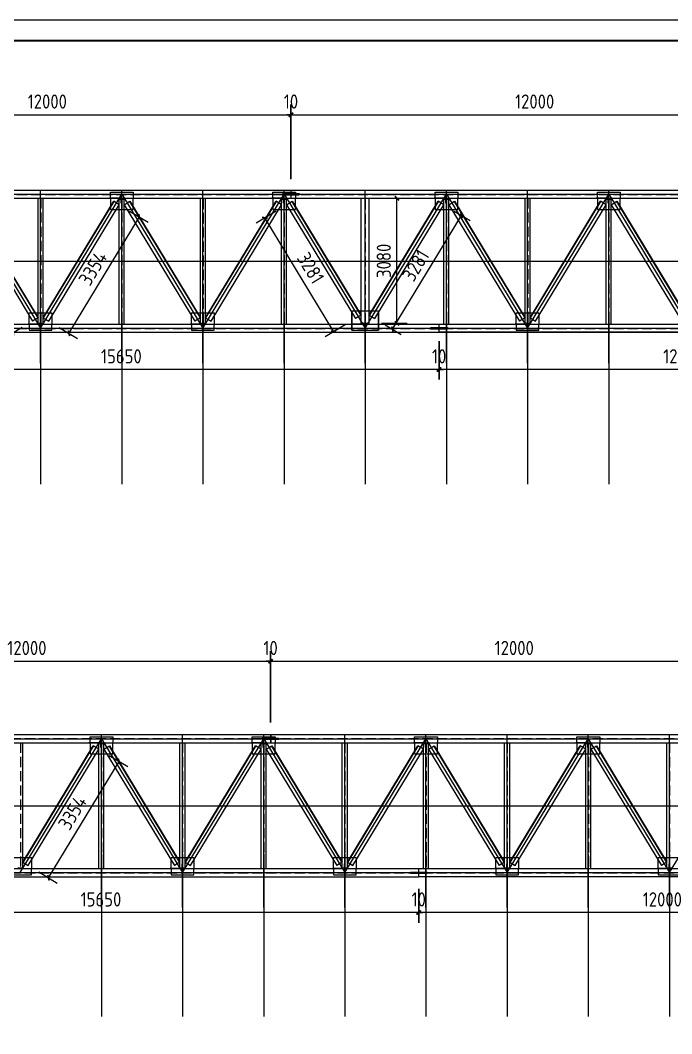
# Model space of a CAD drawing. Extents: x 1689 to 157754, y 6281 to 73826.
# Drawn here: x 78495 to 94550, y 23361 to 48331 of the extents above; entities that cross this region are included whole.
import ezdxf
from ezdxf.enums import TextEntityAlignment as Align

# ---------------------------------------------------------------- set-up
doc = ezdxf.new("R2010")
doc.units = 0
doc.header["$LTSCALE"] = 1000
doc.header["$MEASUREMENT"] = 0
doc.linetypes.add('DASH', pattern=[0.35, 0.25, -0.1])
for name, color, linetype in [('AXIS', 3, 'Continuous'), ('DOTE', 1, 'Continuous'), ('PUB_TITLE', 4, 'Continuous')]:
    doc.layers.add(name, color=color, linetype=linetype)
doc.styles.get("Standard").update_dxf_attribs({"font": 'gbenor.shx', "bigfont": 'gbcbig.shx'})
doc.dimstyles.get("Standard").update_dxf_attribs({"dimscale": 100, "dimtxt": 3.5, "dimasz": 1, "dimexe": 2.5, "dimexo": 3, "dimgap": 1.5, "dimtad": 1, "dimdec": 0, "dimzin": 0, "dimdsep": 46, "dimtxsty": 'Standard', "dimblk": 'ARCHTICK', "dimcen": 0.09, "dimadec": 0, "dimazin": 0, "dimtfac": 1, "dimtdec": 0, "dimtix": 1, "dimtmove": 2, "dimatfit": 3, "dimfxl": 1, "dimtolj": 1, "dimtzin": 0, "dimarcsym": 0})

# ---------------------------------------------------------------- blocks, each defined once
blk = doc.blocks.new('$titleblk$00000167')
blk.add_lwpolyline([(-1189, 0), (0, 0), (0, 841), (-1189, 841)], close=True)
at = {"const_width": 1}
blk.add_lwpolyline([(-1164, 10), (-10, 10), (-10, 831), (-1164, 831)], close=True, dxfattribs=at)
at = {"flags": 4}
for tag, p in [('(扩展图名)', (-62.12, 184.1)), ('图名', (-62.12, 180.13)), ('日期', (-62.12, 172.03)), ('图号', (-62.12, 163.99)), ('比例', (-62.12, 156)), ('子项', (-59.56, 82.07)), ('工程名称', (-59.24, 70.19)), ('设计号', (-36.91, 28.62))]:
    blk.add_attdef(tag, text='', height=3.5, dxfattribs=at).set_placement(p, align=Align.CENTER)
for tag, p in [('设计人', (-64.84, 148.13)), ('负责人', (-64.71, 140.27)), ('主持人', (-64.73, 132.26)), ('校对人', (-64.28, 124.4)), ('审核人', (-63.96, 116.15)), ('审定人', (-64.16, 107.95)), ('所长', (-64.16, 99.76))]:
    blk.add_attdef(tag, p, '', height=3.5)
blk = doc.blocks.new('_ArchTick')
at = {"color": 0, "linetype": 'ByBlock', "const_width": 0.4}
blk.add_lwpolyline([(-0.5, -0.5), (0.5, 0.5)], dxfattribs=at)
blk = doc.blocks.new('*D9')
at = {"color": 0, "lineweight": -2}
for p, q in [((80688, 30217), (81143, 29941)), ((79191, 27203), (80929, 30071)), ((78950, 27349), (79405, 27073))]:
    blk.add_line(p, q, dxfattribs=at)
at = {"layer": 'Defpoints', "color": 0}
for p in [(80432, 30372), (80929, 30071), (78694, 27504)]:
    blk.add_point(p, dxfattribs=at)
at = {"color": 0, "lineweight": -2, "xscale": 100, "yscale": 100, "zscale": 100}
for p, rotation in [((80929, 30071), 58.78159723565332), ((79191, 27203), 238.7815972356534)]:
    blk.add_blockref('_ArchTick', p, dxfattribs=dict(at, rotation=rotation))
at = {"color": 0, "insert": (79782, 28805), "char_height": 350, "attachment_point": 5, "rotation": 58.7816}
blk.add_mtext('\\A1;3354', dxfattribs=at)
blk = doc.blocks.new('*D14')
at = {"layer": 'AXIS', "color": 0, "lineweight": -2}
for p, q in [((79694, 40617), (81432, 43485)), ((81191, 43631), (81646, 43356)), ((79453, 40763), (79908, 40488))]:
    blk.add_line(p, q, dxfattribs=at)
at = {"layer": 'Defpoints', "color": 0}
for p in [(80935, 43787), (81432, 43485), (79196, 40919)]:
    blk.add_point(p, dxfattribs=at)
at = {"layer": 'AXIS', "color": 0, "lineweight": -2, "xscale": 100, "yscale": 100, "zscale": 100}
for p, rotation in [((81432, 43485), 58.78159723565332), ((79694, 40617), 238.7815972356534)]:
    blk.add_blockref('_ArchTick', p, dxfattribs=dict(at, rotation=rotation))
at = {"layer": 'AXIS', "color": 0, "insert": (80285, 42220), "char_height": 350, "attachment_point": 5, "rotation": 58.7816}
blk.add_mtext('\\A1;3354', dxfattribs=at)
blk = doc.blocks.new('*D15')
at = {"layer": 'AXIS', "color": 0, "lineweight": -2}
for p, q in [((76803, 43631), (76329, 43344)), ((78281, 40606), (76543, 43474)), ((78541, 40763), (78067, 40476))]:
    blk.add_line(p, q, dxfattribs=at)
at = {"layer": 'Defpoints', "color": 0}
for p in [(77060, 43787), (76543, 43474), (78798, 40919)]:
    blk.add_point(p, dxfattribs=at)
at = {"layer": 'AXIS', "color": 0, "lineweight": -2, "xscale": 100, "yscale": 100, "zscale": 100}
for p, rotation in [((76543, 43474), 121.2184027643462), ((78281, 40606), 301.2184027643462)]:
    blk.add_blockref('_ArchTick', p, dxfattribs=dict(at, rotation=rotation))
at = {"layer": 'AXIS', "color": 0, "insert": (77690, 42208), "char_height": 350, "attachment_point": 5, "rotation": 301.2184}
blk.add_mtext('\\A1;3354', dxfattribs=at)
blk = doc.blocks.new('*D22')
at = {"layer": 'AXIS', "color": 0, "lineweight": -2}
for p, q in [((84803, 43631), (84310, 43333)), ((86224, 40656), (84524, 43462)), ((86504, 40825), (86011, 40527))]:
    blk.add_line(p, q, dxfattribs=at)
at = {"layer": 'Defpoints', "color": 0}
for p in [(85060, 43787), (84524, 43462), (86760, 40981)]:
    blk.add_point(p, dxfattribs=at)
at = {"layer": 'AXIS', "color": 0, "lineweight": -2, "xscale": 100, "yscale": 100, "zscale": 100}
for p, rotation in [((84524, 43462), 121.2184027643464), ((86224, 40656), 301.2184027643464)]:
    blk.add_blockref('_ArchTick', p, dxfattribs=dict(at, rotation=rotation))
at = {"layer": 'AXIS', "color": 0, "insert": (85652, 42228), "char_height": 350, "attachment_point": 5, "rotation": 301.2184}
blk.add_mtext('\\A1;3281', dxfattribs=at)
blk = doc.blocks.new('*D117')
at = {"layer": 'AXIS', "color": 0, "lineweight": -2}
for p, q in [((87397, 43944), (88029, 43944)), ((87779, 40864), (87779, 43944)), ((87397, 40864), (88029, 40864))]:
    blk.add_line(p, q, dxfattribs=at)
at = {"layer": 'Defpoints', "color": 0}
for p in [(87097, 43944), (87779, 43944), (87097, 40864)]:
    blk.add_point(p, dxfattribs=at)
at = {"layer": 'AXIS', "color": 0, "lineweight": -2, "xscale": 100, "yscale": 100, "zscale": 100}
for p, rotation in [((87779, 43944), 90), ((87779, 40864), 270)]:
    blk.add_blockref('_ArchTick', p, dxfattribs=dict(at, rotation=rotation))
at = {"layer": 'AXIS', "color": 0, "insert": (87454, 42404), "char_height": 350, "attachment_point": 5, "rotation": 90}
blk.add_mtext('\\A1;3080', dxfattribs=at)
blk = doc.blocks.new('*D121')
at = {"layer": 'AXIS', "color": 0, "lineweight": -2}
for p, q in [((87669, 40717), (89369, 43523)), ((89191, 43631), (89583, 43394)), ((87490, 40825), (87883, 40588))]:
    blk.add_line(p, q, dxfattribs=at)
at = {"layer": 'Defpoints', "color": 0}
for p in [(88935, 43787), (89369, 43523), (87234, 40981)]:
    blk.add_point(p, dxfattribs=at)
at = {"layer": 'AXIS', "color": 0, "lineweight": -2, "xscale": 100, "yscale": 100, "zscale": 100}
for p, rotation in [((89369, 43523), 58.78159723565322), ((87669, 40717), 238.7815972356532)]:
    blk.add_blockref('_ArchTick', p, dxfattribs=dict(at, rotation=rotation))
at = {"layer": 'AXIS', "color": 0, "insert": (88241, 42289), "char_height": 350, "attachment_point": 5, "rotation": 58.7816}
blk.add_mtext('\\A1;3281', dxfattribs=at)
blk = doc.blocks.new('*D147')
at = {"color": 0, "lineweight": -2}
for p, q in [((88319, 26930), (88319, 26095)), ((100319, 26930), (100319, 26095)), ((100319, 26345), (88319, 26345))]:
    blk.add_line(p, q, dxfattribs=at)
at = {"layer": 'Defpoints', "color": 0}
for p in [(88319, 27230), (100319, 27230), (88319, 26345)]:
    blk.add_point(p, dxfattribs=at)
at = {"color": 0, "lineweight": -2, "xscale": 100, "yscale": 100, "zscale": 100, "rotation": 180}
blk.add_blockref('_ArchTick', (88319, 26345), dxfattribs=at)
at = {"color": 0, "lineweight": -2, "xscale": 100, "yscale": 100, "zscale": 100}
blk.add_blockref('_ArchTick', (100319, 26345), dxfattribs=at)
at = {"color": 0, "insert": (94319, 26670), "char_height": 350, "attachment_point": 5}
blk.add_mtext('\\A1;12000', dxfattribs=at)
blk = doc.blocks.new('*D148')
at = {"color": 0, "lineweight": -2}
for p, q in [((88309, 26930), (88309, 26095)), ((88319, 26930), (88319, 26095)), ((88309, 26345), (88209, 26345)), ((88319, 26345), (88309, 26345)), ((88319, 26345), (88419, 26345))]:
    blk.add_line(p, q, dxfattribs=at)
at = {"layer": 'Defpoints', "color": 0}
for p in [(88309, 27230), (88319, 27230), (88309, 26345)]:
    blk.add_point(p, dxfattribs=at)
at = {"color": 0, "lineweight": -2, "xscale": 100, "yscale": 100, "zscale": 100}
blk.add_blockref('_ArchTick', (88309, 26345), dxfattribs=at)
at = {"color": 0, "lineweight": -2, "xscale": 100, "yscale": 100, "zscale": 100, "rotation": 180}
blk.add_blockref('_ArchTick', (88319, 26345), dxfattribs=at)
at = {"color": 0, "insert": (88314, 26670), "char_height": 350, "attachment_point": 5}
blk.add_mtext('\\A1;10', dxfattribs=at)
blk = doc.blocks.new('*D149')
at = {"color": 0, "lineweight": -2}
for p, q in [((72659, 26930), (72659, 26095)), ((88309, 26930), (88309, 26095)), ((88309, 26345), (72659, 26345))]:
    blk.add_line(p, q, dxfattribs=at)
at = {"layer": 'Defpoints', "color": 0}
for p in [(72659, 27230), (88309, 27230), (72659, 26345)]:
    blk.add_point(p, dxfattribs=at)
at = {"color": 0, "lineweight": -2, "xscale": 100, "yscale": 100, "zscale": 100, "rotation": 180}
blk.add_blockref('_ArchTick', (72659, 26345), dxfattribs=at)
at = {"color": 0, "lineweight": -2, "xscale": 100, "yscale": 100, "zscale": 100}
blk.add_blockref('_ArchTick', (88309, 26345), dxfattribs=at)
at = {"color": 0, "insert": (80484, 26670), "char_height": 350, "attachment_point": 5}
blk.add_mtext('\\A1;15650', dxfattribs=at)
blk = doc.blocks.new('*D150')
at = {"color": 0, "lineweight": -2}
for p, q in [((72659, 31030), (72659, 32790)), ((84659, 31030), (84659, 32790)), ((72659, 32540), (84659, 32540))]:
    blk.add_line(p, q, dxfattribs=at)
at = {"layer": 'Defpoints', "color": 0}
for p in [(84659, 32540), (72659, 30730), (84659, 30730)]:
    blk.add_point(p, dxfattribs=at)
at = {"color": 0, "lineweight": -2, "xscale": 100, "yscale": 100, "zscale": 100, "rotation": 180}
blk.add_blockref('_ArchTick', (72659, 32540), dxfattribs=at)
at = {"color": 0, "lineweight": -2, "xscale": 100, "yscale": 100, "zscale": 100}
blk.add_blockref('_ArchTick', (84659, 32540), dxfattribs=at)
at = {"color": 0, "insert": (78659, 32865), "char_height": 350, "attachment_point": 5}
blk.add_mtext('\\A1;12000', dxfattribs=at)
blk = doc.blocks.new('*D151')
at = {"color": 0, "lineweight": -2}
for p, q in [((84659, 31030), (84659, 32790)), ((84669, 31030), (84669, 32790)), ((84659, 32540), (84559, 32540)), ((84659, 32540), (84669, 32540)), ((84669, 32540), (84769, 32540))]:
    blk.add_line(p, q, dxfattribs=at)
at = {"layer": 'Defpoints', "color": 0}
for p in [(84669, 32540), (84659, 30730), (84669, 30730)]:
    blk.add_point(p, dxfattribs=at)
at = {"color": 0, "lineweight": -2, "xscale": 100, "yscale": 100, "zscale": 100}
blk.add_blockref('_ArchTick', (84659, 32540), dxfattribs=at)
at = {"color": 0, "lineweight": -2, "xscale": 100, "yscale": 100, "zscale": 100, "rotation": 180}
blk.add_blockref('_ArchTick', (84669, 32540), dxfattribs=at)
at = {"color": 0, "insert": (84664, 32865), "char_height": 350, "attachment_point": 5}
blk.add_mtext('\\A1;10', dxfattribs=at)
blk = doc.blocks.new('*D152')
at = {"color": 0, "lineweight": -2}
for p, q in [((84669, 31030), (84669, 32790)), ((96669, 31030), (96669, 32790)), ((84669, 32540), (96669, 32540))]:
    blk.add_line(p, q, dxfattribs=at)
at = {"layer": 'Defpoints', "color": 0}
for p in [(96669, 32540), (84669, 30730), (96669, 30730)]:
    blk.add_point(p, dxfattribs=at)
at = {"color": 0, "lineweight": -2, "xscale": 100, "yscale": 100, "zscale": 100, "rotation": 180}
blk.add_blockref('_ArchTick', (84669, 32540), dxfattribs=at)
at = {"color": 0, "lineweight": -2, "xscale": 100, "yscale": 100, "zscale": 100}
blk.add_blockref('_ArchTick', (96669, 32540), dxfattribs=at)
at = {"color": 0, "insert": (90669, 32865), "char_height": 350, "attachment_point": 5}
blk.add_mtext('\\A1;12000', dxfattribs=at)
blk = doc.blocks.new('*D155')
at = {"layer": 'AXIS', "color": 0, "lineweight": -2}
for p, q in [((73162, 44419), (73162, 46253)), ((85162, 44419), (85162, 46253)), ((73162, 46003), (85162, 46003))]:
    blk.add_line(p, q, dxfattribs=at)
at = {"layer": 'Defpoints', "color": 0}
for p in [(85162, 46003), (73162, 44119), (85162, 44119)]:
    blk.add_point(p, dxfattribs=at)
at = {"layer": 'AXIS', "color": 0, "lineweight": -2, "xscale": 100, "yscale": 100, "zscale": 100, "rotation": 180}
blk.add_blockref('_ArchTick', (73162, 46003), dxfattribs=at)
at = {"layer": 'AXIS', "color": 0, "lineweight": -2, "xscale": 100, "yscale": 100, "zscale": 100}
blk.add_blockref('_ArchTick', (85162, 46003), dxfattribs=at)
at = {"layer": 'AXIS', "color": 0, "insert": (79162, 46328), "char_height": 350, "attachment_point": 5}
blk.add_mtext('\\A1;12000', dxfattribs=at)
blk = doc.blocks.new('*D156')
at = {"layer": 'AXIS', "color": 0, "lineweight": -2}
for p, q in [((85162, 44419), (85162, 46253)), ((85172, 44422), (85172, 46253)), ((85162, 46003), (85062, 46003)), ((85162, 46003), (85172, 46003)), ((85172, 46003), (85272, 46003))]:
    blk.add_line(p, q, dxfattribs=at)
at = {"layer": 'Defpoints', "color": 0}
for p in [(85172, 46003), (85162, 44119), (85172, 44122)]:
    blk.add_point(p, dxfattribs=at)
at = {"layer": 'AXIS', "color": 0, "lineweight": -2, "xscale": 100, "yscale": 100, "zscale": 100}
blk.add_blockref('_ArchTick', (85162, 46003), dxfattribs=at)
at = {"layer": 'AXIS', "color": 0, "lineweight": -2, "xscale": 100, "yscale": 100, "zscale": 100, "rotation": 180}
blk.add_blockref('_ArchTick', (85172, 46003), dxfattribs=at)
at = {"layer": 'AXIS', "color": 0, "insert": (85167, 46328), "char_height": 350, "attachment_point": 5}
blk.add_mtext('\\A1;10', dxfattribs=at)
blk = doc.blocks.new('*D157')
at = {"layer": 'AXIS', "color": 0, "lineweight": -2}
for p, q in [((85172, 44422), (85172, 46253)), ((97172, 44373), (97172, 46253)), ((85172, 46003), (97172, 46003))]:
    blk.add_line(p, q, dxfattribs=at)
at = {"layer": 'Defpoints', "color": 0}
for p in [(97172, 46003), (85172, 44122), (97172, 44073)]:
    blk.add_point(p, dxfattribs=at)
at = {"layer": 'AXIS', "color": 0, "lineweight": -2, "xscale": 100, "yscale": 100, "zscale": 100, "rotation": 180}
blk.add_blockref('_ArchTick', (85172, 46003), dxfattribs=at)
at = {"layer": 'AXIS', "color": 0, "lineweight": -2, "xscale": 100, "yscale": 100, "zscale": 100}
blk.add_blockref('_ArchTick', (97172, 46003), dxfattribs=at)
at = {"layer": 'AXIS', "color": 0, "insert": (91172, 46328), "char_height": 350, "attachment_point": 5}
blk.add_mtext('\\A1;12000', dxfattribs=at)
blk = doc.blocks.new('*D162')
at = {"layer": 'AXIS', "color": 0, "lineweight": -2}
for p, q in [((88822, 40424), (88822, 39476)), ((100822, 40408), (100822, 39476)), ((100822, 39726), (88822, 39726))]:
    blk.add_line(p, q, dxfattribs=at)
at = {"layer": 'Defpoints', "color": 0}
for p in [(88822, 40724), (100822, 40708), (88822, 39726)]:
    blk.add_point(p, dxfattribs=at)
at = {"layer": 'AXIS', "color": 0, "lineweight": -2, "xscale": 100, "yscale": 100, "zscale": 100, "rotation": 180}
blk.add_blockref('_ArchTick', (88822, 39726), dxfattribs=at)
at = {"layer": 'AXIS', "color": 0, "lineweight": -2, "xscale": 100, "yscale": 100, "zscale": 100}
blk.add_blockref('_ArchTick', (100822, 39726), dxfattribs=at)
at = {"layer": 'AXIS', "color": 0, "insert": (94822, 40051), "char_height": 350, "attachment_point": 5}
blk.add_mtext('\\A1;12000', dxfattribs=at)
blk = doc.blocks.new('*D163')
at = {"layer": 'AXIS', "color": 0, "lineweight": -2}
for p, q in [((88812, 40423), (88812, 39476)), ((88822, 40424), (88822, 39476)), ((88812, 39726), (88712, 39726)), ((88822, 39726), (88812, 39726)), ((88822, 39726), (88922, 39726))]:
    blk.add_line(p, q, dxfattribs=at)
at = {"layer": 'Defpoints', "color": 0}
for p in [(88812, 40723), (88822, 40724), (88812, 39726)]:
    blk.add_point(p, dxfattribs=at)
at = {"layer": 'AXIS', "color": 0, "lineweight": -2, "xscale": 100, "yscale": 100, "zscale": 100}
blk.add_blockref('_ArchTick', (88812, 39726), dxfattribs=at)
at = {"layer": 'AXIS', "color": 0, "lineweight": -2, "xscale": 100, "yscale": 100, "zscale": 100, "rotation": 180}
blk.add_blockref('_ArchTick', (88822, 39726), dxfattribs=at)
at = {"layer": 'AXIS', "color": 0, "insert": (88817, 40051), "char_height": 350, "attachment_point": 5}
blk.add_mtext('\\A1;10', dxfattribs=at)
blk = doc.blocks.new('*D164')
at = {"layer": 'AXIS', "color": 0, "lineweight": -2}
for p, q in [((73162, 40394), (73162, 39476)), ((88812, 40423), (88812, 39476)), ((88812, 39726), (73162, 39726))]:
    blk.add_line(p, q, dxfattribs=at)
at = {"layer": 'Defpoints', "color": 0}
for p in [(88812, 40723), (73162, 40694), (73162, 39726)]:
    blk.add_point(p, dxfattribs=at)
at = {"layer": 'AXIS', "color": 0, "lineweight": -2, "xscale": 100, "yscale": 100, "zscale": 100, "rotation": 180}
blk.add_blockref('_ArchTick', (73162, 39726), dxfattribs=at)
at = {"layer": 'AXIS', "color": 0, "lineweight": -2, "xscale": 100, "yscale": 100, "zscale": 100}
blk.add_blockref('_ArchTick', (88812, 39726), dxfattribs=at)
at = {"layer": 'AXIS', "color": 0, "insert": (80987, 40051), "char_height": 350, "attachment_point": 5}
blk.add_mtext('\\A1;15650', dxfattribs=at)

msp = doc.modelspace()

# ---------------------------------------------------------------- linework, layer by layer
at = {"color": 1}
for p, q in [((72997.1, 44044.4), (112997.1, 44044.4)), ((76997.1, 44044.4), (78997.1, 40744.4)), ((78997.1, 40744.4), (80997.1, 44044.4)), ((80997.1, 44044.4), (82997.1, 40744.4)), ((82997.1, 40744.4), (84997.1, 44044.4)), ((84997.1, 44044.4), (86897.1, 40909.4)), ((86997.1, 40744.4), (88997.1, 44044.4)), ((88997.1, 44044.4), (90997.1, 40744.4)), ((90997.1, 40744.4), (92997.1, 44044.4)), ((92997.1, 44044.4), (94997.1, 40744.4)), ((86866.2, 40960.4), (86997.1, 40744.4)), ((72997.1, 40744.4), (112997.1, 40744.4)), ((72494.2, 30629.5), (112494.2, 30629.5)), ((78496.6, 27333.5), (80494.2, 30629.5)), ((80494.2, 30629.5), (82494.2, 27329.5)), ((82494.2, 27329.5), (84494.2, 30629.5)), ((84494.2, 30629.5), (86494.2, 27329.5)), ((86494.2, 27329.5), (88494.2, 30629.5)), ((88494.2, 30629.5), (90494.2, 27329.5)), ((90494.2, 27329.5), (92494.2, 30629.5)), ((92494.2, 30629.5), (94494.2, 27329.5)), ((94494.2, 27329.5), (96494.2, 30629.5)), ((72494.2, 27329.5), (112494.2, 27329.5))]:
    msp.add_line(p, q, dxfattribs=at)
for p, q in [((73162.1, 44144.4), (85162.1, 44144.4)), ((80717.1, 43944.4), (80717.1, 44094.4)), ((80717.1, 44094.4), (81277.1, 44094.4)), ((80983.8, 43824.4), (80983.8, 44044.4)), ((81277.1, 44094.4), (81277.1, 43944.4)), ((84717.1, 43944.4), (84717.1, 44094.4)), ((84717.1, 44094.4), (85277.1, 44094.4)), ((84983.8, 43824.4), (84983.8, 44044.4)), ((85162.1, 44144.4), (85162.1, 43944.4)), ((85172.1, 43944.4), (85172.1, 44144.4)), ((85172.1, 44144.4), (97172.1, 44144.4)), ((85277.1, 44094.4), (85277.1, 43944.4)), ((88717.1, 43944.4), (88717.1, 44094.4)), ((88717.1, 44094.4), (89277.1, 44094.4)), ((88983.8, 43824.4), (88983.8, 44044.4)), ((89277.1, 44094.4), (89277.1, 43944.4)), ((92717.1, 43944.4), (92717.1, 44094.4)), ((92717.1, 44094.4), (93277.1, 44094.4)), ((92983.8, 43824.4), (92983.8, 44044.4)), ((93277.1, 44094.4), (93277.1, 43944.4)), ((73162.1, 43944.4), (85162.1, 43944.4)), ((77059.6, 43786.9), (78797.8, 40918.9)), ((77187.9, 43864.6), (78926, 40996.7)), ((77196.4, 43869.8), (78934.6, 41001.9)), ((79059.6, 41001.9), (80797.8, 43869.8)), ((79068.1, 40996.7), (80806.3, 43864.6)), ((79196.4, 40918.9), (80934.6, 43786.9)), ((80997.1, 43944.4), (80692.1, 43944.4)), ((80997.1, 43944.4), (80717.1, 43944.4)), ((80717.1, 43944.4), (80717.1, 43669.4)), ((80934.6, 43786.9), (80797.8, 43869.8)), ((80934.6, 43924.4), (81059.6, 43924.4)), ((80993.8, 43824.4), (80983.8, 43824.4)), ((80993.8, 43924.4), (80993.8, 43824.4)), ((81059.6, 43786.9), (81196.4, 43869.8)), ((81059.6, 43786.9), (82797.8, 40918.9)), ((81187.9, 43864.6), (82926, 40996.7)), ((81196.4, 43869.8), (82934.6, 41001.9)), ((81277.1, 43669.4), (81277.1, 43944.4)), ((83059.6, 41001.9), (84797.8, 43869.8)), ((83068.1, 40996.7), (84806.3, 43864.6)), ((83196.4, 40918.9), (84934.6, 43786.9)), ((84997.1, 43944.4), (84692.1, 43944.4)), ((84997.1, 43944.4), (84717.1, 43944.4)), ((84717.1, 43944.4), (84717.1, 43669.4)), ((84934.6, 43786.9), (84797.8, 43869.8)), ((84934.6, 43924.4), (85059.6, 43924.4)), ((84993.8, 43824.4), (84983.8, 43824.4)), ((84993.8, 43924.4), (84993.8, 43824.4)), ((85059.6, 43786.9), (85196.4, 43869.8)), ((85059.6, 43786.9), (86760.3, 40980.8)), ((85172.1, 43944.4), (97172.1, 43944.4)), ((85187.9, 43864.6), (86888.5, 41058.5)), ((85196.4, 43869.8), (86897.1, 41063.7)), ((85277.1, 43669.4), (85277.1, 43944.4)), ((87097.1, 41063.7), (88797.8, 43869.8)), ((87105.6, 41058.5), (88806.3, 43864.6)), ((87233.9, 40980.8), (88934.6, 43786.9)), ((88997.1, 43944.4), (88692.1, 43944.4)), ((88997.1, 43944.4), (88717.1, 43944.4)), ((88717.1, 43944.4), (88717.1, 43669.4)), ((88934.6, 43786.9), (88797.8, 43869.8)), ((88934.6, 43924.4), (89059.6, 43924.4)), ((88993.8, 43824.4), (88983.8, 43824.4)), ((88993.8, 43924.4), (88993.8, 43824.4)), ((89059.6, 43786.9), (89196.4, 43869.8)), ((89059.6, 43786.9), (90797.8, 40918.9)), ((89187.9, 43864.6), (90926, 40996.7)), ((89196.4, 43869.8), (90934.6, 41001.9)), ((89277.1, 43669.4), (89277.1, 43944.4)), ((91059.6, 41001.9), (92797.8, 43869.8)), ((91068.1, 40996.7), (92806.3, 43864.6)), ((91196.4, 40918.9), (92934.6, 43786.9)), ((92997.1, 43944.4), (92692.1, 43944.4)), ((92997.1, 43944.4), (92717.1, 43944.4)), ((92717.1, 43944.4), (92717.1, 43669.4)), ((92934.6, 43786.9), (92797.8, 43869.8)), ((92934.6, 43924.4), (93059.6, 43924.4)), ((92993.8, 43824.4), (92983.8, 43824.4)), ((92993.8, 43924.4), (92993.8, 43824.4)), ((93059.6, 43786.9), (93196.4, 43869.8)), ((93059.6, 43786.9), (94797.8, 40918.9)), ((93187.9, 43864.6), (94926, 40996.7)), ((93196.4, 43869.8), (94934.6, 41001.9)), ((93277.1, 43669.4), (93277.1, 43944.4)), ((80717.1, 43669.4), (81277.1, 43669.4)), ((84717.1, 43669.4), (85277.1, 43669.4)), ((88717.1, 43669.4), (89277.1, 43669.4)), ((92717.1, 43669.4), (93277.1, 43669.4)), ((72897.1, 42394.4), (112997.1, 42394.4)), ((78717.1, 40844.4), (78717.1, 41119.4)), ((78717.1, 41119.4), (79277.1, 41119.4)), ((78934.6, 41001.9), (78797.8, 40918.9)), ((78993.8, 40964.4), (78983.8, 40964.4)), ((78983.8, 40964.4), (78983.8, 40748.4)), ((78993.8, 40864.4), (78993.8, 40964.4)), ((79059.6, 41001.9), (79196.4, 40918.9)), ((79277.1, 41119.4), (79277.1, 40844.4)), ((82717.1, 40844.4), (82717.1, 41119.4)), ((82717.1, 41119.4), (83277.1, 41119.4)), ((82934.6, 41001.9), (82797.8, 40918.9)), ((82993.8, 40964.4), (82983.8, 40964.4)), ((82983.8, 40964.4), (82983.8, 40748.4)), ((82993.8, 40864.4), (82993.8, 40964.4)), ((83059.6, 41001.9), (83196.4, 40918.9)), ((83277.1, 41119.4), (83277.1, 40844.4)), ((86667.1, 41144.4), (86667.1, 40694.4)), ((86897.1, 41063.7), (86760.3, 40980.8)), ((86993.1, 41024.4), (86983.1, 41024.4)), ((86983.1, 41024.4), (86983.1, 40864.4)), ((86983.1, 40964.4), (86983.1, 40748.4)), ((86993.1, 40864.4), (86993.1, 41024.4)), ((86993.1, 40864.4), (86993.1, 40964.4)), ((87097.1, 41063.7), (87233.9, 40980.8)), ((87327.1, 41144.4), (87327.1, 40694.4)), ((90717.1, 40844.4), (90717.1, 41119.4)), ((90717.1, 41119.4), (91277.1, 41119.4)), ((90934.6, 41001.9), (90797.8, 40918.9)), ((90993.8, 40964.4), (90983.8, 40964.4)), ((90983.8, 40964.4), (90983.8, 40748.4)), ((90993.8, 40864.4), (90993.8, 40964.4)), ((91059.6, 41001.9), (91196.4, 40918.9)), ((91277.1, 41119.4), (91277.1, 40844.4)), ((73162.1, 40844.4), (88812.1, 40844.4)), ((78997.1, 40844.4), (78692.1, 40844.4)), ((78997.1, 40844.4), (78717.1, 40844.4)), ((78717.1, 40844.4), (78717.1, 40694.4)), ((78934.6, 40864.4), (79059.6, 40864.4)), ((79277.1, 40694.4), (79277.1, 40844.4)), ((82997.1, 40844.4), (82692.1, 40844.4)), ((82997.1, 40844.4), (82717.1, 40844.4)), ((82717.1, 40844.4), (82717.1, 40694.4)), ((82934.6, 40864.4), (83059.6, 40864.4)), ((83277.1, 40694.4), (83277.1, 40844.4)), ((86997.1, 40844.4), (86692.1, 40844.4)), ((86997.1, 40844.4), (86717.1, 40844.4)), ((86934.6, 40864.4), (86897.1, 40864.4)), ((86897.1, 40864.4), (87097.1, 40864.4)), ((86934.6, 40864.4), (87059.6, 40864.4)), ((86993.1, 40864.4), (86993.1, 40748.4)), ((88812.1, 40844.4), (88812.1, 40644.4)), ((88822.1, 40644.4), (88822.1, 40844.4)), ((88822.1, 40844.4), (100822.1, 40844.4)), ((90997.1, 40844.4), (90692.1, 40844.4)), ((90997.1, 40844.4), (90717.1, 40844.4)), ((90717.1, 40844.4), (90717.1, 40694.4)), ((90934.6, 40864.4), (91059.6, 40864.4)), ((91277.1, 40694.4), (91277.1, 40844.4)), ((73162.1, 40644.4), (88812.1, 40644.4)), ((78717.1, 40694.4), (79277.1, 40694.4)), ((82717.1, 40694.4), (83277.1, 40694.4)), ((86697.1, 40694.4), (87297.1, 40694.4)), ((88822.1, 40644.4), (100822.1, 40644.4)), ((90717.1, 40694.4), (91277.1, 40694.4)), ((72659.2, 30729.5), (84659.2, 30729.5)), ((84669.2, 30729.5), (96669.2, 30729.5)), ((72659.2, 30529.5), (84659.2, 30529.5)), ((80494.2, 30529.5), (80189.2, 30529.5)), ((80214.2, 30529.5), (80214.2, 30679.5)), ((80214.2, 30679.5), (80774.2, 30679.5)), ((80494.2, 30529.5), (80214.2, 30529.5)), ((80214.2, 30529.5), (80214.2, 30254.5)), ((80431.7, 30509.5), (80556.7, 30509.5)), ((80481, 30409.5), (80481, 30629.5)), ((80491, 30509.5), (80491, 30409.5)), ((80774.2, 30679.5), (80774.2, 30529.5)), ((80774.2, 30254.5), (80774.2, 30529.5)), ((84494.2, 30529.5), (84189.2, 30529.5)), ((84214.2, 30529.5), (84214.2, 30679.5)), ((84214.2, 30679.5), (84774.2, 30679.5)), ((84494.2, 30529.5), (84214.2, 30529.5)), ((84214.2, 30529.5), (84214.2, 30254.5)), ((84431.7, 30509.5), (84556.7, 30509.5)), ((84481, 30409.5), (84481, 30629.5)), ((84491, 30509.5), (84491, 30409.5)), ((84669.2, 30529.5), (96669.2, 30529.5)), ((84774.2, 30679.5), (84774.2, 30529.5)), ((84774.2, 30254.5), (84774.2, 30529.5)), ((88494.2, 30529.5), (88189.2, 30529.5)), ((88214.2, 30529.5), (88214.2, 30679.5)), ((88214.2, 30679.5), (88774.2, 30679.5)), ((88494.2, 30529.5), (88214.2, 30529.5)), ((88214.2, 30529.5), (88214.2, 30254.5)), ((88431.7, 30509.5), (88556.7, 30509.5)), ((88481, 30409.5), (88481, 30629.5)), ((88491, 30509.5), (88491, 30409.5)), ((88774.2, 30679.5), (88774.2, 30529.5)), ((88774.2, 30254.5), (88774.2, 30529.5)), ((92494.2, 30529.5), (92189.2, 30529.5)), ((92214.2, 30529.5), (92214.2, 30679.5)), ((92214.2, 30679.5), (92774.2, 30679.5)), ((92494.2, 30529.5), (92214.2, 30529.5)), ((92214.2, 30529.5), (92214.2, 30254.5)), ((92431.7, 30509.5), (92556.7, 30509.5)), ((92481, 30409.5), (92481, 30629.5)), ((92491, 30509.5), (92491, 30409.5)), ((92774.2, 30679.5), (92774.2, 30529.5)), ((92774.2, 30254.5), (92774.2, 30529.5)), ((78556.7, 27587), (80294.9, 30455)), ((78565.3, 27581.8), (80303.4, 30449.8)), ((78693.6, 27504.1), (80431.7, 30372.1)), ((80214.2, 30254.5), (80774.2, 30254.5)), ((80431.7, 30372.1), (80294.9, 30455)), ((80491, 30409.5), (80481, 30409.5)), ((80556.7, 30372.1), (80693.6, 30455)), ((80556.7, 30372.1), (82294.9, 27504.1)), ((80685, 30449.8), (82423.2, 27581.8)), ((80693.6, 30455), (82431.7, 27587)), ((82556.7, 27587), (84294.9, 30455)), ((82565.3, 27581.8), (84303.4, 30449.8)), ((82693.6, 27504.1), (84431.7, 30372.1)), ((84214.2, 30254.5), (84774.2, 30254.5)), ((84431.7, 30372.1), (84294.9, 30455)), ((84491, 30409.5), (84481, 30409.5)), ((84556.7, 30372.1), (84693.6, 30455)), ((84556.7, 30372.1), (86294.9, 27504.1)), ((84685, 30449.8), (86423.2, 27581.8)), ((84693.6, 30455), (86431.7, 27587)), ((86556.7, 27587), (88294.9, 30455)), ((86565.3, 27581.8), (88303.4, 30449.8)), ((86693.6, 27504.1), (88431.7, 30372.1)), ((88214.2, 30254.5), (88774.2, 30254.5)), ((88431.7, 30372.1), (88294.9, 30455)), ((88491, 30409.5), (88481, 30409.5)), ((88556.7, 30372.1), (88693.6, 30455)), ((88556.7, 30372.1), (90294.9, 27504.1)), ((88685, 30449.8), (90423.2, 27581.8)), ((88693.6, 30455), (90431.7, 27587)), ((90556.7, 27587), (92294.9, 30455)), ((90565.3, 27581.8), (92303.4, 30449.8)), ((90693.6, 27504.1), (92431.7, 30372.1)), ((92214.2, 30254.5), (92774.2, 30254.5)), ((92431.7, 30372.1), (92294.9, 30455)), ((92491, 30409.5), (92481, 30409.5)), ((92556.7, 30372.1), (92693.6, 30455)), ((92556.7, 30372.1), (94294.9, 27504.1)), ((92685, 30449.8), (94423.2, 27581.8)), ((92693.6, 30455), (94431.7, 27587)), ((72394.2, 28979.5), (112494.2, 28979.5)), ((78214.2, 27704.5), (78774.2, 27704.5)), ((78556.7, 27587), (78693.6, 27504.1)), ((78774.2, 27704.5), (78774.2, 27429.5)), ((82214.2, 27429.5), (82214.2, 27704.5)), ((82214.2, 27704.5), (82774.2, 27704.5)), ((82431.7, 27587), (82294.9, 27504.1)), ((82491, 27549.5), (82481, 27549.5)), ((82481, 27549.5), (82481, 27333.5)), ((82491, 27449.5), (82491, 27549.5)), ((82556.7, 27587), (82693.6, 27504.1)), ((82774.2, 27704.5), (82774.2, 27429.5)), ((86214.2, 27429.5), (86214.2, 27704.5)), ((86214.2, 27704.5), (86774.2, 27704.5)), ((86431.7, 27587), (86294.9, 27504.1)), ((86491, 27549.5), (86481, 27549.5)), ((86481, 27549.5), (86481, 27333.5)), ((86491, 27449.5), (86491, 27549.5)), ((86556.7, 27587), (86693.6, 27504.1)), ((86774.2, 27704.5), (86774.2, 27429.5)), ((90214.2, 27429.5), (90214.2, 27704.5)), ((90214.2, 27704.5), (90774.2, 27704.5)), ((90431.7, 27587), (90294.9, 27504.1)), ((90491, 27549.5), (90481, 27549.5)), ((90481, 27549.5), (90481, 27333.5)), ((90491, 27449.5), (90491, 27549.5)), ((90556.7, 27587), (90693.6, 27504.1)), ((90774.2, 27704.5), (90774.2, 27429.5)), ((94214.2, 27429.5), (94214.2, 27704.5)), ((94214.2, 27704.5), (94774.2, 27704.5)), ((94431.7, 27587), (94294.9, 27504.1)), ((94491, 27549.5), (94481, 27549.5)), ((94481, 27549.5), (94481, 27333.5)), ((94491, 27449.5), (94491, 27549.5)), ((72659.2, 27429.5), (88309.2, 27429.5)), ((72659.2, 27229.5), (88309.2, 27229.5)), ((78214.2, 27279.5), (78774.2, 27279.5)), ((78431.7, 27449.5), (78556.7, 27449.5)), ((78774.2, 27279.5), (78774.2, 27429.5)), ((82494.2, 27429.5), (82189.2, 27429.5)), ((82494.2, 27429.5), (82214.2, 27429.5)), ((82214.2, 27429.5), (82214.2, 27279.5)), ((82214.2, 27279.5), (82774.2, 27279.5)), ((82431.7, 27449.5), (82556.7, 27449.5)), ((82774.2, 27279.5), (82774.2, 27429.5)), ((86494.2, 27429.5), (86189.2, 27429.5)), ((86494.2, 27429.5), (86214.2, 27429.5)), ((86214.2, 27429.5), (86214.2, 27279.5)), ((86214.2, 27279.5), (86774.2, 27279.5)), ((86431.7, 27449.5), (86556.7, 27449.5)), ((86774.2, 27279.5), (86774.2, 27429.5)), ((88309.2, 27429.5), (88309.2, 27229.5)), ((88319.2, 27229.5), (88319.2, 27429.5)), ((88319.2, 27429.5), (100319.2, 27429.5)), ((100319.2, 27229.5), (88319.2, 27229.5)), ((90494.2, 27429.5), (90189.2, 27429.5)), ((90494.2, 27429.5), (90214.2, 27429.5)), ((90214.2, 27429.5), (90214.2, 27279.5)), ((90214.2, 27279.5), (90774.2, 27279.5)), ((90431.7, 27449.5), (90556.7, 27449.5)), ((90774.2, 27279.5), (90774.2, 27429.5)), ((94494.2, 27429.5), (94189.2, 27429.5)), ((94494.2, 27429.5), (94214.2, 27429.5)), ((94214.2, 27429.5), (94214.2, 27279.5)), ((94214.2, 27279.5), (94774.2, 27279.5)), ((94431.7, 27449.5), (94556.7, 27449.5))]:
    msp.add_line(p, q)
at = {"color": 2}
for p, q in [((73162.1, 44144.4), (85162.1, 44144.4)), ((84962.1, 44048.4), (84962.1, 44058.4)), ((84962.1, 44058.4), (85372.1, 44058.4)), ((85162.1, 44048.4), (84962.1, 44048.4)), ((85162.1, 44040.4), (84962.1, 44040.4)), ((84962.1, 44040.4), (84962.1, 44030.4)), ((84962.1, 44030.4), (85372.1, 44030.4)), ((85372.1, 44048.4), (85162.1, 44048.4)), ((85372.1, 44040.4), (85162.1, 44040.4)), ((85372.1, 44058.4), (85372.1, 44048.4)), ((85372.1, 44048.4), (85372.1, 44048.4)), ((85372.1, 44030.4), (85372.1, 44040.4)), ((86667.1, 41169.4), (87327.1, 41169.4)), ((86667.1, 40694.4), (86667.1, 41169.4)), ((87327.1, 40694.4), (87327.1, 41169.4)), ((88612.1, 40748.4), (88612.1, 40758.4)), ((88612.1, 40758.4), (89022.1, 40758.4)), ((88812.1, 40748.4), (88612.1, 40748.4)), ((88812.1, 40740.4), (88612.1, 40740.4)), ((88612.1, 40740.4), (88612.1, 40730.4)), ((88612.1, 40730.4), (89022.1, 40730.4)), ((89022.1, 40748.4), (88812.1, 40748.4)), ((89022.1, 40740.4), (88812.1, 40740.4)), ((89022.1, 40758.4), (89022.1, 40748.4)), ((89022.1, 40748.4), (89022.1, 40748.4)), ((89022.1, 40730.4), (89022.1, 40740.4)), ((86667.1, 40694.4), (87327.1, 40694.4)), ((100822.1, 40644.4), (88822.1, 40644.4)), ((84659.2, 30729.5), (84659.2, 30529.5)), ((84669.2, 30679.5), (84669.2, 30729.5)), ((84669.2, 30729.5), (84669.2, 30529.5)), ((84459.2, 30633.5), (84459.2, 30643.5)), ((84459.2, 30643.5), (84869.2, 30643.5)), ((84659.2, 30633.5), (84459.2, 30633.5)), ((84659.2, 30625.5), (84459.2, 30625.5)), ((84459.2, 30625.5), (84459.2, 30615.5)), ((84459.2, 30615.5), (84869.2, 30615.5)), ((84869.2, 30633.5), (84659.2, 30633.5)), ((84869.2, 30625.5), (84659.2, 30625.5)), ((84869.2, 30643.5), (84869.2, 30633.5)), ((84869.2, 30633.5), (84869.2, 30633.5)), ((84869.2, 30615.5), (84869.2, 30625.5)), ((88109.2, 27333.5), (88109.2, 27343.5)), ((88109.2, 27343.5), (88519.2, 27343.5)), ((88109.2, 27333.5), (88109.2, 27343.5)), ((88109.2, 27343.5), (88519.2, 27343.5)), ((88309.2, 27333.5), (88109.2, 27333.5)), ((88309.2, 27333.5), (88109.2, 27333.5)), ((88309.2, 27325.5), (88109.2, 27325.5)), ((88109.2, 27325.5), (88109.2, 27315.5)), ((88309.2, 27325.5), (88109.2, 27325.5)), ((88109.2, 27325.5), (88109.2, 27315.5)), ((88109.2, 27315.5), (88519.2, 27315.5)), ((88109.2, 27315.5), (88519.2, 27315.5)), ((88519.2, 27333.5), (88309.2, 27333.5)), ((88519.2, 27333.5), (88309.2, 27333.5)), ((88519.2, 27325.5), (88309.2, 27325.5)), ((88519.2, 27325.5), (88309.2, 27325.5)), ((88519.2, 27343.5), (88519.2, 27333.5)), ((88519.2, 27343.5), (88519.2, 27333.5)), ((88519.2, 27333.5), (88519.2, 27333.5)), ((88519.2, 27333.5), (88519.2, 27333.5)), ((88519.2, 27315.5), (88519.2, 27325.5)), ((88519.2, 27315.5), (88519.2, 27325.5))]:
    msp.add_line(p, q, dxfattribs=at)
at = {"linetype": 'DASH'}
for p, q in [((73162.1, 44048.4), (112832.1, 44048.4)), ((73162.1, 44040.4), (112832.1, 44040.4)), ((78993.8, 43944.4), (78993.8, 40844.4)), ((79000.3, 43944.4), (79000.3, 40844.4)), ((80993.8, 43944.4), (80993.8, 40844.4)), ((81000.3, 43944.4), (81000.3, 40844.4)), ((82993.8, 43944.4), (82993.8, 40844.4)), ((83000.3, 43924.4), (83000.3, 40844.4)), ((84993.8, 43944.4), (84993.8, 40844.4)), ((85000.3, 43944.4), (85000.3, 40844.4)), ((88993.8, 43944.4), (88993.8, 40844.4)), ((89000.3, 43944.4), (89000.3, 40844.4)), ((90993.8, 43944.4), (90993.8, 40844.4)), ((91000.3, 43944.4), (91000.3, 40844.4)), ((92993.8, 43944.4), (92993.8, 40844.4)), ((93000.3, 43944.4), (93000.3, 40844.4)), ((73162.1, 40748.4), (112832.1, 40748.4)), ((73162.1, 40740.4), (112832.1, 40740.4)), ((72659.2, 30633.5), (112329.2, 30633.5)), ((72659.2, 30625.5), (112329.2, 30625.5)), ((78497.5, 30529.5), (78497.5, 27429.5)), ((80491, 30529.5), (80491, 27429.5)), ((80497.5, 30529.5), (80497.5, 27429.5)), ((82491, 30529.5), (82491, 27429.5)), ((82497.5, 30529.5), (82497.5, 27429.5)), ((84491, 30529.5), (84491, 27429.5)), ((84497.5, 30529.5), (84497.5, 27429.5)), ((86491, 30529.5), (86491, 27429.5)), ((86497.5, 30529.5), (86497.5, 27429.5)), ((88491, 30529.5), (88491, 27429.5)), ((88497.5, 30529.5), (88497.5, 27429.5)), ((90491, 30529.5), (90491, 27429.5)), ((90497.5, 30529.5), (90497.5, 27429.5)), ((92491, 30529.5), (92491, 27429.5)), ((92497.5, 30529.5), (92497.5, 27429.5)), ((94491, 30529.5), (94491, 27429.5)), ((94497.5, 30529.5), (94497.5, 27429.5)), ((72659.2, 27333.5), (112329.2, 27333.5)), ((72659.2, 27325.5), (112329.2, 27325.5))]:
    msp.add_line(p, q, dxfattribs=at)
at = {"layer": 'AXIS'}
for p, q in [((78997.1, 40897.7), (78997.1, 36897.7)), ((80997.1, 40897.7), (80997.1, 36897.7)), ((82997.1, 40897.7), (82997.1, 36897.7)), ((84997.1, 40897.7), (84997.1, 36897.7)), ((86997.1, 40897.7), (86997.1, 36897.7)), ((88997.1, 40897.7), (88997.1, 36897.7)), ((90997.1, 40897.7), (90997.1, 36897.7)), ((92997.1, 40897.7), (92997.1, 36897.7)), ((80494.2, 27781.4), (80494.2, 23781.4)), ((82494.2, 27781.4), (82494.2, 23781.4)), ((84494.2, 27781.4), (84494.2, 23781.4)), ((86494.2, 27781.4), (86494.2, 23781.4)), ((88494.2, 27781.4), (88494.2, 23781.4)), ((90494.2, 27781.4), (90494.2, 23781.4)), ((92494.2, 27781.4), (92494.2, 23781.4)), ((94494.2, 27781.4), (94494.2, 23781.4))]:
    msp.add_line(p, q, dxfattribs=at)
at = {"layer": 'DOTE'}
for p, q in [((78997.1, 39882.3), (78997.1, 44144.4)), ((80997.1, 39882.3), (80997.1, 44144.4)), ((82997.1, 39882.3), (82997.1, 44144.4)), ((84997.1, 39882.3), (84997.1, 44144.4)), ((86997.1, 39882.3), (86997.1, 44144.4)), ((88997.1, 39882.3), (88997.1, 44144.4)), ((90997.1, 39882.3), (90997.1, 44144.4)), ((92997.1, 39882.3), (92997.1, 44144.4)), ((80494.2, 26467.5), (80494.2, 30729.5)), ((82494.2, 26467.5), (82494.2, 30729.5)), ((84494.2, 26467.5), (84494.2, 30729.5)), ((86494.2, 26467.5), (86494.2, 30729.5)), ((88494.2, 26467.5), (88494.2, 30729.5)), ((90494.2, 26467.5), (90494.2, 30729.5)), ((92494.2, 26467.5), (92494.2, 30729.5)), ((94494.2, 26467.5), (94494.2, 30729.5))]:
    msp.add_line(p, q, dxfattribs=at)
at = {"layer": 'DOTE', "color": 0}
for p, q in [((78934.6, 40864.4), (78934.6, 43944.4)), ((79059.6, 40864.4), (79059.6, 43944.4)), ((80934.6, 40844.4), (80934.6, 43924.4)), ((81059.6, 40844.4), (81059.6, 43924.4)), ((82934.6, 40864.4), (82934.6, 43944.4)), ((83059.6, 40864.4), (83059.6, 43944.4)), ((84934.6, 40844.4), (84934.6, 43924.4)), ((85059.6, 40844.4), (85059.6, 43924.4)), ((86897.1, 40864.4), (86897.1, 43944.4)), ((87097.1, 40864.4), (87097.1, 43944.4)), ((88934.6, 40844.4), (88934.6, 43924.4)), ((89059.6, 40844.4), (89059.6, 43924.4)), ((90934.6, 40864.4), (90934.6, 43944.4)), ((91059.6, 40864.4), (91059.6, 43944.4)), ((92934.6, 40844.4), (92934.6, 43924.4)), ((93059.6, 40844.4), (93059.6, 43924.4)), ((78556.7, 27449.5), (78556.7, 30529.5)), ((80431.7, 27429.5), (80431.7, 30509.5)), ((80556.7, 27429.5), (80556.7, 30509.5)), ((82431.7, 27449.5), (82431.7, 30529.5)), ((82556.7, 27449.5), (82556.7, 30529.5)), ((84431.7, 27429.5), (84431.7, 30509.5)), ((84556.7, 27429.5), (84556.7, 30509.5)), ((86431.7, 27449.5), (86431.7, 30529.5)), ((86556.7, 27449.5), (86556.7, 30529.5)), ((88431.7, 27429.5), (88431.7, 30509.5)), ((88556.7, 27429.5), (88556.7, 30509.5)), ((90431.7, 27449.5), (90431.7, 30529.5)), ((90556.7, 27449.5), (90556.7, 30529.5)), ((92431.7, 27429.5), (92431.7, 30509.5)), ((92556.7, 27429.5), (92556.7, 30509.5)), ((94431.7, 27449.5), (94431.7, 30529.5))]:
    msp.add_line(p, q, dxfattribs=at)
at = {"layer": 'DOTE', "color": 0, "linetype": 'DASH'}
for p, q in [((86993.1, 40864.4), (86993.1, 43944.4)), ((87001.1, 40864.4), (87001.1, 43944.4))]:
    msp.add_line(p, q, dxfattribs=at)

# ---------------------------------------------------------------- block references
at = {"layer": 'PUB_TITLE', "xscale": 50, "yscale": 50, "zscale": 50}
msp.add_blockref('$titleblk$00000167', (124840, 6280.5), dxfattribs=at)

# ---------------------------------------------------------------- dimensions: what is measured, and where the dimension line sits
at = {"color": 3}
for base, p1, p2, picture, middle in [((84659.2, 32539.8), (72659.2, 30729.5), (84659.2, 30729.5), '*D150', (78659.2, 32864.8)), ((84669.2, 32539.8), (84659.2, 30729.5), (84669.2, 30729.5), '*D151', (84664.2, 32864.8)), ((96669.2, 32539.8), (84669.2, 30729.5), (96669.2, 30729.5), '*D152', (90669.2, 32864.8)), ((72659.2, 26345.1), (88309.2, 27229.5), (72659.2, 27229.5), '*D149', (80484.2, 26670.1)), ((88309.2, 26345.1), (88319.2, 27229.5), (88309.2, 27229.5), '*D148', (88314.2, 26670.1)), ((88319.2, 26345.1), (100319.2, 27229.5), (88319.2, 27229.5), '*D147', (94319.2, 26670.1))]:
    dim = msp.add_linear_dim(base=base, p1=p1, p2=p2, dimstyle='Standard', dxfattribs=at)
    dim.commit()
    dim.dimension.update_dxf_attribs({"geometry": picture, "text_midpoint": middle})
dim = msp.add_aligned_dim(p1=(78693.6, 27504.1), p2=(80431.7, 30372.1), distance=-581.8, dimstyle='Standard', dxfattribs=at)
dim.commit()
dim.dimension.update_dxf_attribs({"geometry": '*D9', "text_midpoint": (79782.3, 28805)})
at = {"layer": 'AXIS'}
for base, p1, p2, picture, middle in [((85162.1, 46002.6), (73162.1, 44119.5), (85162.1, 44119.5), '*D155', (79162.1, 46327.6)), ((85172.1, 46002.6), (85162.1, 44119.5), (85172.1, 44121.8), '*D156', (85167.1, 46327.6)), ((97172.1, 46002.6), (85172.1, 44121.8), (97172.1, 44072.8), '*D157', (91172.1, 46327.6)), ((73162.1, 39726.1), (88812.1, 40723), (73162.1, 40694.2), '*D164', (80987.1, 40051.1)), ((88812.1, 39726.1), (88822.1, 40723.9), (88812.1, 40723), '*D163', (88817.1, 40051.1)), ((88822.1, 39726.1), (100822.1, 40707.6), (88822.1, 40723.9), '*D162', (94822.1, 40051.1))]:
    dim = msp.add_linear_dim(base=base, p1=p1, p2=p2, dimstyle='Standard', dxfattribs=at)
    dim.commit()
    dim.dimension.update_dxf_attribs({"geometry": picture, "text_midpoint": middle})
for p1, p2, distance, picture, middle in [((87097.1, 40864.4), (87097.1, 43944.4), -681.8, '*D117', (87453.9, 42404.4)), ((78797.8, 40918.9), (77059.6, 43786.9), 604.6, '*D15', (77689.6, 42208)), ((79196.4, 40918.9), (80934.6, 43786.9), -581.8, '*D14', (80285.1, 42219.8)), ((86760.3, 40980.8), (85059.6, 43786.9), 626.5, '*D22', (85652.1, 42227.6)), ((87233.9, 40980.8), (88934.6, 43786.9), -508.5, '*D121', (88241.2, 42288.7))]:
    dim = msp.add_aligned_dim(p1=p1, p2=p2, distance=distance, dimstyle='Standard', dxfattribs=at)
    dim.commit()
    dim.dimension.update_dxf_attribs({"geometry": picture, "text_midpoint": middle})

doc.saveas('drawing.dxf')
